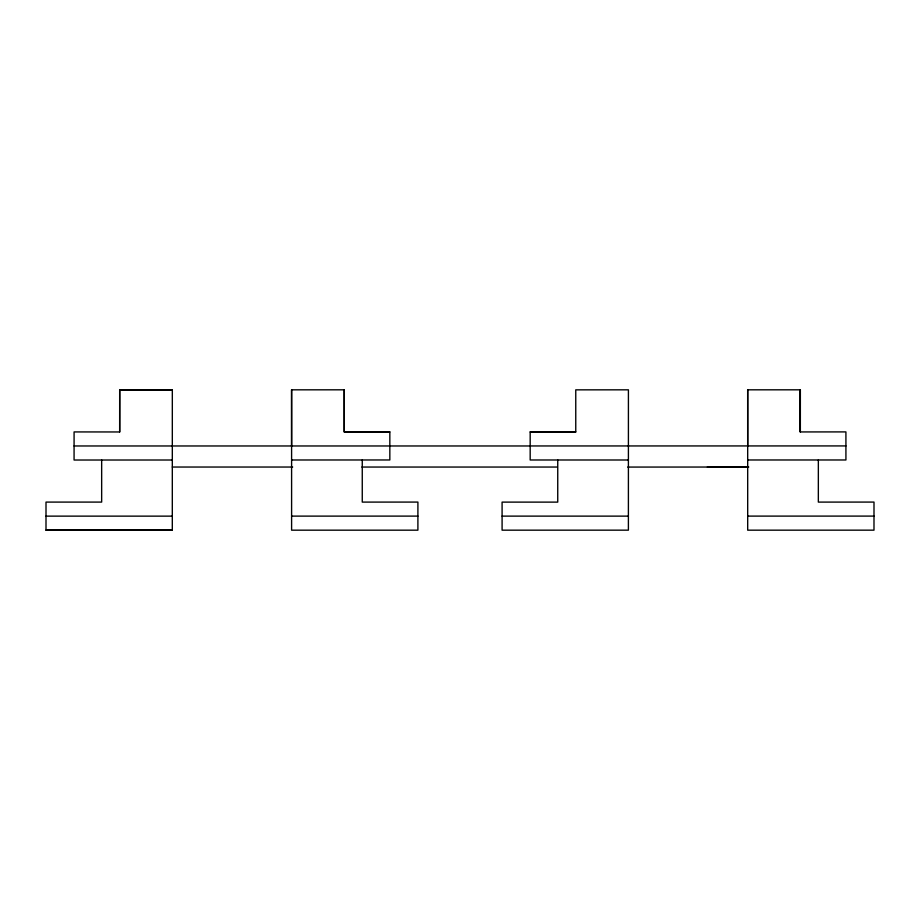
<?xml version="1.0" encoding="UTF-8"?>
<svg xmlns="http://www.w3.org/2000/svg" width="920" height="920" viewBox="0 0 920 920"><rect width="100%" height="100%" fill="white"/><g stroke="black" fill="none" stroke-linecap="round" stroke-linejoin="round"><path stroke-width="1.38" d="M119.669 431.963L119.692 389.827L172.327 389.85L172.304 530.196L46 530.184L46.011 502.09L101.66 502.09L101.66 460M557.75 459.988L557.738 502.124L502.09 502.113L502.09 530.173L628.394 530.161L628.418 389.827L575.759 389.85L575.759 431.952L530.173 431.905L530.173 459.988L628.406 460M362.261 459.988L362.261 502.101L417.91 502.078L417.898 530.173L291.605 530.173L291.594 389.827L344.241 389.815L344.241 431.94L389.838 431.917L389.838 459.966L291.605 459.988M818.351 459.977L818.34 502.101L874 502.078L873.988 530.161L747.695 530.173L747.684 389.815L800.331 389.815L800.331 431.917M172.316 389.873L119.68 389.861L119.669 431.963L74.083 431.928L74.071 460.023L172.327 460.011M389.838 431.905L344.252 431.917L344.241 389.815M530.173 431.94L575.759 431.928M74.083 445.97L530.012 445.97M530.173 445.959L845.928 445.924L845.917 431.905L800.319 431.94L800.319 389.838L800.319 431.94L800.331 389.815M747.695 459.977L845.928 459.977L845.917 445.947M707.342 467.026L748.742 467.026L627.705 467.072M172.316 467.038L292.663 467.038M361.893 467.049L557.301 467.049M46.011 516.131L172.316 516.143M291.617 516.12L417.91 516.108M502.101 516.12L628.394 516.131M747.695 516.108L874 516.097M46 530.184L172.304 530.173M747.672 389.815L747.684 445.959M291.582 389.815L291.594 445.97"/></g></svg>
